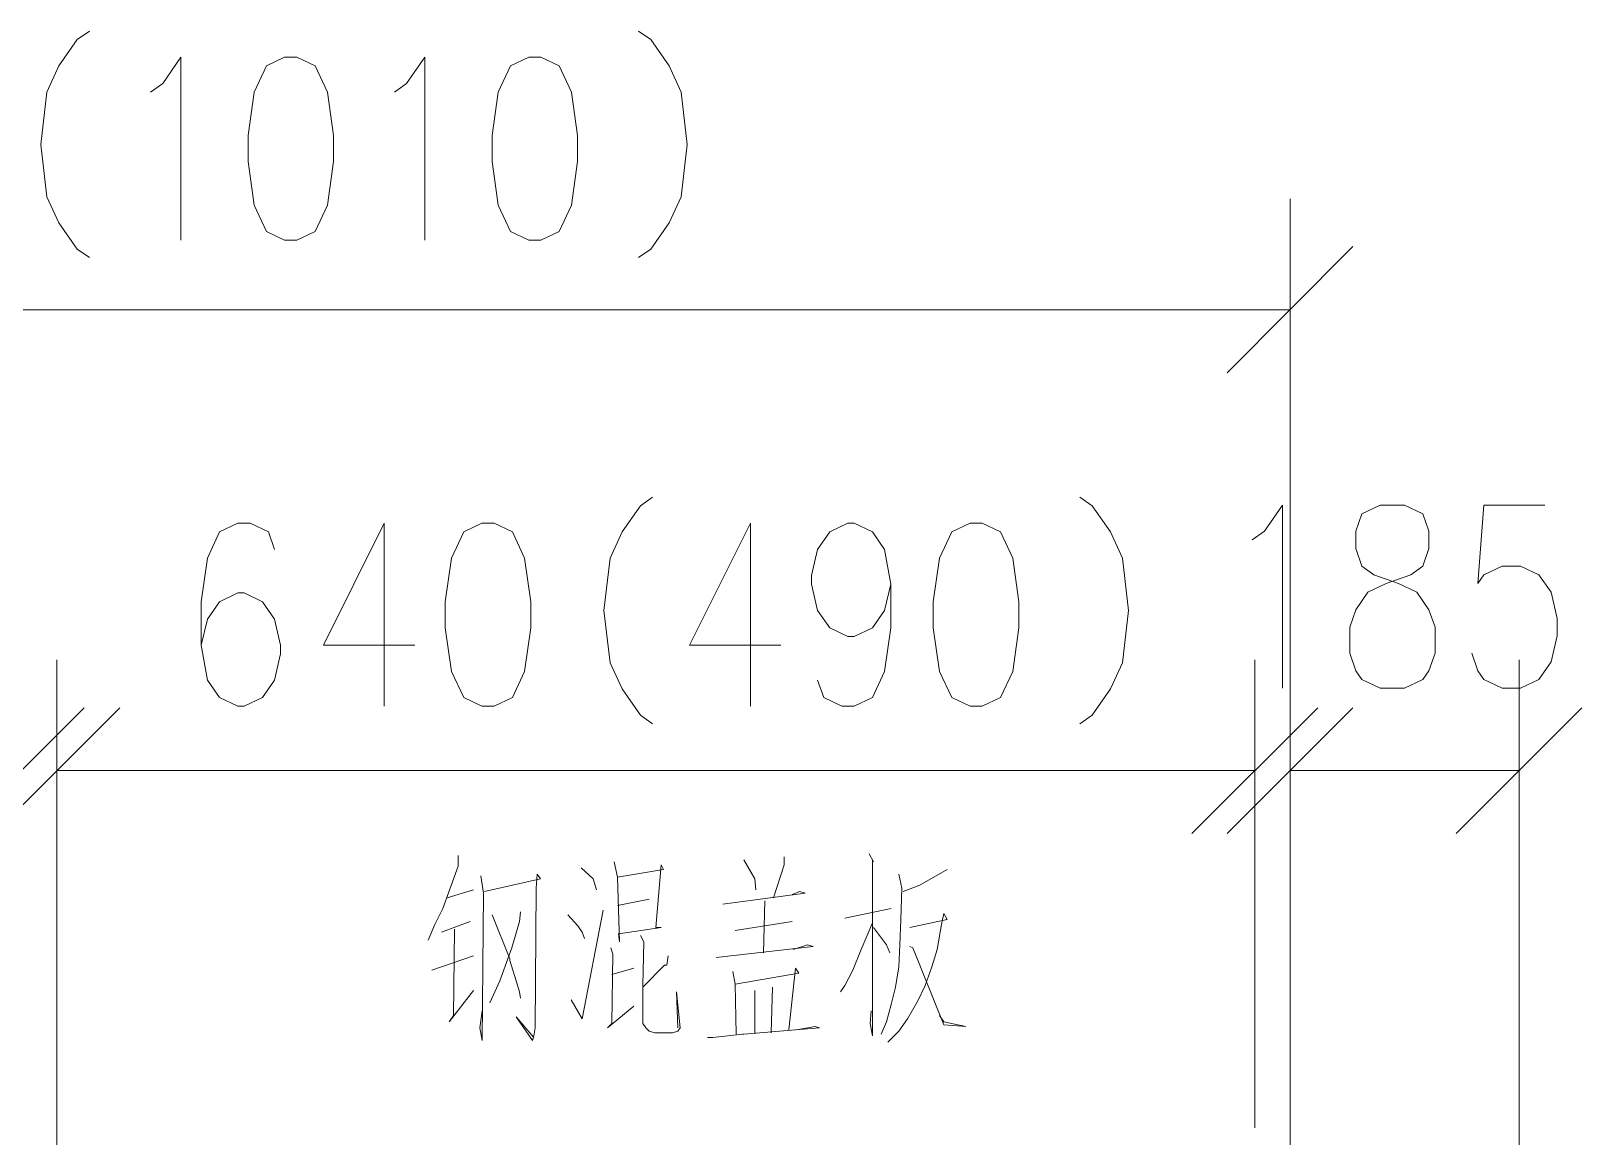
# Model space of a CAD drawing. Header units: millimetres. Extents: x -4415 to 173792, y -78716 to 47289.
# Drawn here: x 16481 to 24182, y -19422 to -13892 of the extents above; entities that cross this region are included whole.
import ezdxf

# ---------------------------------------------------------------- set-up
doc = ezdxf.new("R2010")
doc.units = ezdxf.units.MM

msp = doc.modelspace()

# ---------------------------------------------------------------- linework, layer by layer
at = {"color": 0, "lineweight": 0}
for points in [[(16771.3, -13892.2), (16711.2, -13935.1), (16620, -14065), (16559.8, -14194.9), (16529.8, -14454.7), (16559.8, -14714.5), (16620, -14844.4), (16711.2, -14974.3), (16771.3, -15017.2)], [(19498, -13892.2), (19558.1, -13935.1), (19649.4, -14065), (19709.5, -14194.9), (19739.5, -14454.7), (19709.5, -14714.5), (19649.4, -14844.4), (19558.1, -14974.3), (19498, -15017.2)], [(17074.1, -14194.9), (17135.2, -14152), (17225.4, -14022.1), (17225.4, -14930.3)], [(18286, -14194.9), (18346.1, -14152), (18437.4, -14022.1), (18437.4, -14930.3)], [(22732.5, -18263.5), (22732.5, -14725.2)], [(22420.1, -15588.3), (23044.8, -14962.5)], [(10310, -15275.9), (22732.5, -15275.9)], [(19567.8, -16205.6), (19507.7, -16248.5), (19416.4, -16378.4), (19356.3, -16508.3), (19326.2, -16768.1), (19356.3, -17027.9), (19416.4, -17157.8), (19507.7, -17287.7), (19567.8, -17330.6)], [(21689, -16205.6), (21749.1, -16248.5), (21840.4, -16378.4), (21900.5, -16508.3), (21930.6, -16768.1), (21900.5, -17027.9), (21840.4, -17157.8), (21749.1, -17287.7), (21689, -17330.6)], [(22543.5, -16418.1), (22604.7, -16375.2), (22694.9, -16245.3), (22694.9, -17153.5)], [(23997, -16245.3), (23694.3, -16245.3), (23664.2, -16635), (23694.3, -16591), (23785.6, -16548), (23876.8, -16548), (23967, -16591), (24028.2, -16677.9), (24058.2, -16807.8), (24058.2, -16894.8), (24028.2, -17023.6), (23967, -17110.5), (23876.8, -17153.5), (23785.6, -17153.5), (23694.3, -17110.5), (23664.2, -17067.6), (23634.2, -16980.7)], [(17690.2, -16465.4), (17660.2, -16378.4), (17568.9, -16335.5), (17508.8, -16335.5), (17417.6, -16378.4), (17357.5, -16508.3), (17326.3, -16725.2), (17326.3, -16940.9), (17357.5, -17113.8), (17417.6, -17200.7), (17508.8, -17243.7), (17538.9, -17243.7), (17630.1, -17200.7), (17690.2, -17113.8), (17720.3, -16983.9), (17720.3, -16940.9), (17690.2, -16811), (17630.1, -16725.2), (17538.9, -16681.1), (17508.8, -16681.1), (17417.6, -16725.2), (17357.5, -16811), (17326.3, -16940.9)], [(18235.6, -16335.5), (17932.9, -16940.9), (18386.9, -16940.9)], [(18235.6, -16335.5), (18235.6, -17243.7)], [(20053, -16335.5), (19750.3, -16940.9), (20204.4, -16940.9)], [(20053, -16335.5), (20053, -17243.7)], [(20749.7, -16638.2), (20719.6, -16768.1), (20658.5, -16854), (20568.3, -16898), (20537.2, -16898), (20447, -16854), (20385.8, -16768.1), (20355.7, -16638.2), (20355.7, -16595.3), (20385.8, -16465.4), (20447, -16378.4), (20537.2, -16335.5), (20568.3, -16335.5), (20658.5, -16378.4), (20719.6, -16465.4), (20749.7, -16638.2), (20749.7, -16854), (20719.6, -17070.8), (20658.5, -17200.7), (20568.3, -17243.7), (20507.1, -17243.7), (20416.9, -17200.7), (20385.8, -17113.8)], [(16609.2, -19421.8), (16609.2, -17012.9)], [(22557.5, -19335.9), (22557.5, -17012.9)], [(22732.5, -19421.8), (22732.5, -17012.9)], [(23869.3, -19421.8), (23869.3, -17012.9)], [(16119.7, -17875.9), (16745.6, -17251.2)], [(16921.6, -17251.2), (16296.8, -17875.9)], [(16609.2, -17266.2), (16609.2, -18141.1)], [(22245.1, -17875.9), (22869.9, -17251.2)], [(23044.8, -17251.2), (22420.1, -17875.9)], [(23556.9, -17875.9), (24181.7, -17251.2)], [(16609.2, -17563.6), (22557.5, -17563.6)], [(22732.5, -17563.6), (23869.3, -17563.6)], [(18601.6, -17984.4), (18601.6, -18038), (18525.4, -18248.5), (18486.8, -18326.8), (18453.5, -18405.2)], [(19376.7, -18015.5), (19392.8, -18092.8), (19403.5, -18412.7), (19398.2, -18374), (19610.7, -18342.9), (19583.9, -18342.9), (19610.7, -18030.5), (19621.5, -18054.1), (19392.8, -18092.8)], [(20019.7, -18006.9), (20074.5, -18100.3), (20079.8, -18155.1)], [(20221.5, -17991.9), (20221.5, -18030.5), (20167.9, -18194.8)], [(20642.4, -17975.8), (20663.8, -18015.5), (20658.5, -18006.9), (20658.5, -18880.7), (20647.7, -18818.5), (20653.1, -18755.1)], [(18715.4, -18085.3), (18727.2, -18171.2), (18721.9, -18903.3), (18710.1, -18841), (18721.9, -18755.1)], [(18732.6, -18163.6), (19010.6, -18100.3), (18994.5, -18077.8), (18989.2, -18147.5), (18983.8, -18841), (18977.4, -18880.7), (18972, -18903.3), (18890.4, -18786.3), (18977.4, -18888.3)], [(19212.5, -18046.6), (19272.6, -18100.3), (19288.7, -18155.1)], [(20789.4, -18077.8), (20805.5, -18147.5), (20800.2, -18303.2), (20794.8, -18427.7), (20789.4, -18537.2), (20773.3, -18639.2), (20751.9, -18724), (20729.3, -18809.9), (20702.5, -18872.2)], [(21029.9, -18054.1), (20893.6, -18131.4), (20810.9, -18163.6)], [(18546.9, -18194.8), (18677.9, -18155.1)], [(19916.7, -18225.9), (20325.7, -18171.2), (20298.8, -18163.6), (20260.2, -18178.7)], [(19392.8, -18233.4), (19550.6, -18202.3)], [(20123.9, -18209.8), (20118.5, -18467.4)], [(20522.1, -18295.7), (20751.9, -18248.5)], [(18661.8, -18311.8), (18519, -18365.5)], [(18911.9, -18264.6), (18906.5, -18311.8), (18868.9, -18443.8), (18808.8, -18607), (18759.4, -18716.5)], [(18770.2, -18279.6), (18858.2, -18498.6), (18858.2, -18506.1), (18890.4, -18607), (18906.5, -18661.7), (18911.9, -18692.9)], [(19147, -18279.6), (19196.4, -18334.3), (19217.8, -18365.5), (19228.6, -18396.6)], [(19163.1, -18701.5), (19217.8, -18794.9), (19322, -18257)], [(20260.2, -18311.8), (19976.8, -18357.9)], [(20658.5, -18319.3), (20603.7, -18451.3), (20560.8, -18553.3), (20522.1, -18630.6), (20500.7, -18661.7)], [(20844.2, -18342.9), (21029.9, -18303.2), (21013.8, -18272.1), (21002, -18326.8), (20980.5, -18451.3), (20953.7, -18537.2), (20920.4, -18630.6), (20882.8, -18709), (20833.4, -18794.9), (20789.4, -18857.1), (20734.7, -18911.9)], [(18584.5, -18350.4), (18579.1, -18778.8), (18557.6, -18809.9), (18677.9, -18654.2)], [(19507.7, -18381.6), (19523.8, -18412.7), (19518.4, -18630.6), (19518.4, -18786.3), (19518.4, -18818.5), (19534.5, -18841), (19550.6, -18857.1), (19578.5, -18864.6), (19665.5, -18864.6), (19692.3, -18857.1), (19704.1, -18841), (19686.9, -18661.7), (19692.3, -18841)], [(20663.8, -18342.9), (20729.3, -18427.7), (20745.4, -18467.4)], [(19359.5, -18443.8), (19370.3, -18475), (19364.9, -18818.5), (19343.4, -18841), (19474.4, -18732.6)], [(19883.4, -18491.1), (20364.3, -18436.3), (20336.4, -18427.7), (20265.6, -18451.3)], [(20844.2, -18436.3), (20860.3, -18443.8), (21013.8, -18826), (21122.2, -18833.5), (21013.8, -18809.9), (20991.2, -18778.8)], [(18677.9, -18482.5), (18470.7, -18553.3)], [(19474.4, -18544.7), (19364.9, -18575.9)], [(19644, -18482.5), (19638.6, -18529.7), (19626.8, -18529.7), (19518.4, -18639.2)], [(19976.8, -18623.1), (20293.5, -18568.4), (20276.3, -18544.7), (20244.1, -18849.6)], [(19966.1, -18560.8), (19976.8, -18623.1), (19982.2, -18872.2)], [(20074.5, -18654.2), (20074.5, -18864.6)], [(20162.5, -18639.2), (20156.1, -18864.6)], [(19840.5, -18888.3), (19867.3, -18888.3), (20014.4, -18872.2), (20019.7, -18872.2), (20396.5, -18841), (20375.1, -18833.5), (20281.7, -18849.6)]]:
    msp.add_lwpolyline(points, dxfattribs=at)
for points in [[(17740.7, -14022.1), (17650.5, -14065), (17589.3, -14194.9), (17559.3, -14410.7), (17559.3, -14540.6), (17589.3, -14757.4), (17650.5, -14887.3), (17740.7, -14930.3), (17801.9, -14930.3), (17892.1, -14887.3), (17953.2, -14757.4), (17983.3, -14540.6), (17983.3, -14410.7), (17953.2, -14194.9), (17892.1, -14065), (17801.9, -14022.1)], [(18952.7, -14022.1), (18861.4, -14065), (18801.3, -14194.9), (18771.3, -14410.7), (18771.3, -14540.6), (18801.3, -14757.4), (18861.4, -14887.3), (18952.7, -14930.3), (19012.8, -14930.3), (19104, -14887.3), (19164.2, -14757.4), (19195.3, -14540.6), (19195.3, -14410.7), (19164.2, -14194.9), (19104, -14065), (19012.8, -14022.1)], [(23180.1, -16245.3), (23088.9, -16288.2), (23058.8, -16375.2), (23058.8, -16461.1), (23088.9, -16548), (23149, -16591), (23270.3, -16635), (23361.5, -16677.9), (23421.6, -16764.9), (23452.8, -16850.8), (23452.8, -16980.7), (23421.6, -17067.6), (23391.6, -17110.5), (23300.3, -17153.5), (23180.1, -17153.5), (23088.9, -17110.5), (23058.8, -17067.6), (23028.7, -16980.7), (23028.7, -16850.8), (23058.8, -16764.9), (23118.9, -16677.9), (23210.2, -16635), (23331.5, -16591), (23391.6, -16548), (23421.6, -16461.1), (23421.6, -16375.2), (23391.6, -16288.2), (23300.3, -16245.3)], [(18719.7, -16335.5), (18629.6, -16378.4), (18568.4, -16508.3), (18538.3, -16725.2), (18538.3, -16854), (18568.4, -17070.8), (18629.6, -17200.7), (18719.7, -17243.7), (18780.9, -17243.7), (18872.2, -17200.7), (18932.3, -17070.8), (18962.3, -16854), (18962.3, -16725.2), (18932.3, -16508.3), (18872.2, -16378.4), (18780.9, -16335.5)], [(21143.7, -16335.5), (21052.4, -16378.4), (20992.3, -16508.3), (20961.2, -16725.2), (20961.2, -16854), (20992.3, -17070.8), (21052.4, -17200.7), (21143.7, -17243.7), (21203.8, -17243.7), (21295, -17200.7), (21355.2, -17070.8), (21385.2, -16854), (21385.2, -16725.2), (21355.2, -16508.3), (21295, -16378.4), (21203.8, -16335.5)]]:
    msp.add_lwpolyline(points, close=True, dxfattribs=at)

doc.saveas('drawing.dxf')
